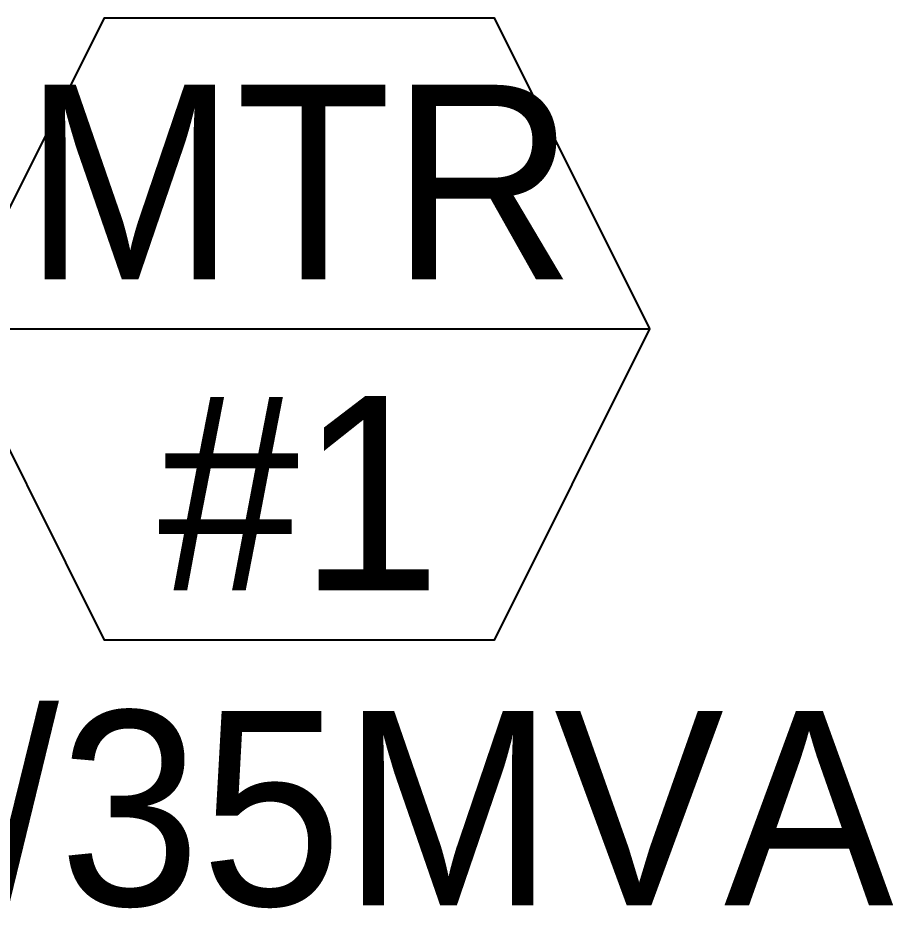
# Model space of a CAD drawing. Header units: millimetres. Extents: x 89978 to 501025, y -351975 to 835730.
# Drawn here: x 140078 to 141203, y -208049 to -206905 of the extents above; entities that cross this region are included whole.
import ezdxf
from ezdxf.enums import TextEntityAlignment as Align

# ---------------------------------------------------------------- set-up
doc = ezdxf.new("R2010")
doc.units = ezdxf.units.MM
doc.header["$LTSCALE"] = 150
doc.layers.add('------00 Switch Gear_Number', color=1, linetype='Continuous')
doc.styles.add('ELEC', font='')
doc.styles.get('ELEC').set_extended_font_data('Dotum')

msp = doc.modelspace()

# ---------------------------------------------------------------- linework, layer by layer
at = {"layer": '------00 Switch Gear_Number', "color": 1, "lineweight": -2}
msp.add_lwpolyline([(139990.1, -207304.6), (140890.1, -207304.6), (140690.5, -207704.6), (140189.6, -207704.6), (139990.1, -207304.6), (140189.6, -206904.6), (140690.5, -206904.6), (140890.1, -207304.6)], dxfattribs=at)
msp.add_lwpolyline([(139990.1, -207304.6), (140890.1, -207304.6), (140690.5, -207704.6), (140189.6, -207704.6), (139990.1, -207304.6), (140189.6, -206904.6), (140690.5, -206904.6), (140890.1, -207304.6)], dxfattribs=at)

# ---------------------------------------------------------------- texts
at = {"layer": '------00 Switch Gear_Number', "color": 2, "lineweight": -2, "style": 'ELEC'}
for s, p in [('MTR', (140440.1, -207115.7)), ('MTR', (140440.1, -207115.7)), ('#1', (140440.1, -207515.7)), ('#1', (140440.1, -207515.7)), ('30/35MVA', (140440.1, -207915.7)), ('30/35MVA', (140440.1, -207915.7))]:
    msp.add_text(s, height=250, dxfattribs=at).set_placement(p, align=Align.MIDDLE)

doc.saveas('drawing.dxf')
